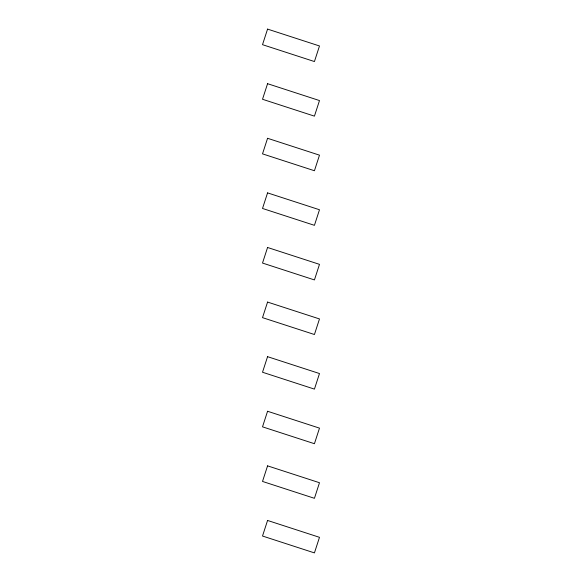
<?xml version="1.0" encoding="UTF-8"?>
<svg xmlns="http://www.w3.org/2000/svg" width="582" height="582" viewBox="0 0 582 582"><rect width="100%" height="100%" fill="white"/><g stroke="black" fill="none" stroke-linecap="round" stroke-linejoin="round"><path stroke-width="0.87" d="M267.567 29.1L262.511 44.676L314.433 61.547L319.489 45.971L267.567 29.1M267.567 83.692L262.511 99.275L314.433 116.145L319.489 100.562L267.567 83.692M267.567 138.29L262.511 153.866L314.433 170.737L319.489 155.161L267.567 138.29M267.567 192.882L262.511 208.458L314.433 225.329L319.489 209.753L267.567 192.882M267.567 247.481L262.511 263.057L314.433 279.927L319.489 264.352L267.567 247.481M267.567 302.073L262.511 317.648L314.433 334.519L319.489 318.943L267.567 302.073M267.567 356.671L262.511 372.247L314.433 389.118L319.489 373.542L267.567 356.671M267.567 411.263L262.511 426.839L314.433 443.71L319.489 428.134L267.567 411.263M267.567 465.855L262.511 481.438L314.433 498.308L319.489 482.725L267.567 465.855M267.567 520.453L262.511 536.029L314.433 552.9L319.489 537.324L267.567 520.453"/></g></svg>
